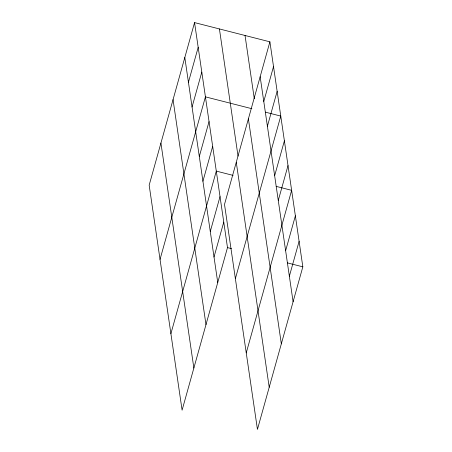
<?xml version="1.0" encoding="UTF-8"?>
<svg xmlns="http://www.w3.org/2000/svg" width="452" height="452" viewBox="0 0 452 452"><rect width="100%" height="100%" fill="white"/><g stroke="black" fill="none" stroke-linecap="round" stroke-linejoin="round"><path stroke-width="0.68" d="M194.558 22.6L149.166 185.167L182.099 410.173L227.492 247.606L194.558 22.6L269.9 41.827L302.834 266.833L257.442 429.4L224.508 204.394L269.9 41.827M188.433 82.253L198.179 47.353M192.055 107L201.801 72.1M160.031 259.42L205.423 96.852L251.86 108.7M199.304 156.499L209.044 121.605M202.925 181.252L212.672 146.352M170.901 333.672L216.293 171.105L233.091 175.393M210.282 231.503L220.022 196.603M214.011 257.007L223.757 222.107M263.782 101.474L273.522 66.574M267.403 126.227L277.144 91.327M235.379 278.647L280.771 116.079L265.313 112.136M274.647 175.726L284.393 140.826M278.268 200.479L288.014 165.579M246.25 352.899L291.636 190.326L276.183 186.382M285.624 250.73L295.371 215.83M289.359 276.228L299.105 241.328M227.492 247.606L231.52 248.634M287.382 262.889L302.834 266.833M260.154 76.721L293.094 301.733M245.035 35.482L254.295 98.734M248.391 118.853L281.33 343.859M219.418 28.945L238.034 156.132M236.272 162.262L269.206 387.268M184.811 57.5L217.745 282.506M173.048 99.632L205.982 324.638M160.929 143.041L193.863 368.047"/></g></svg>
